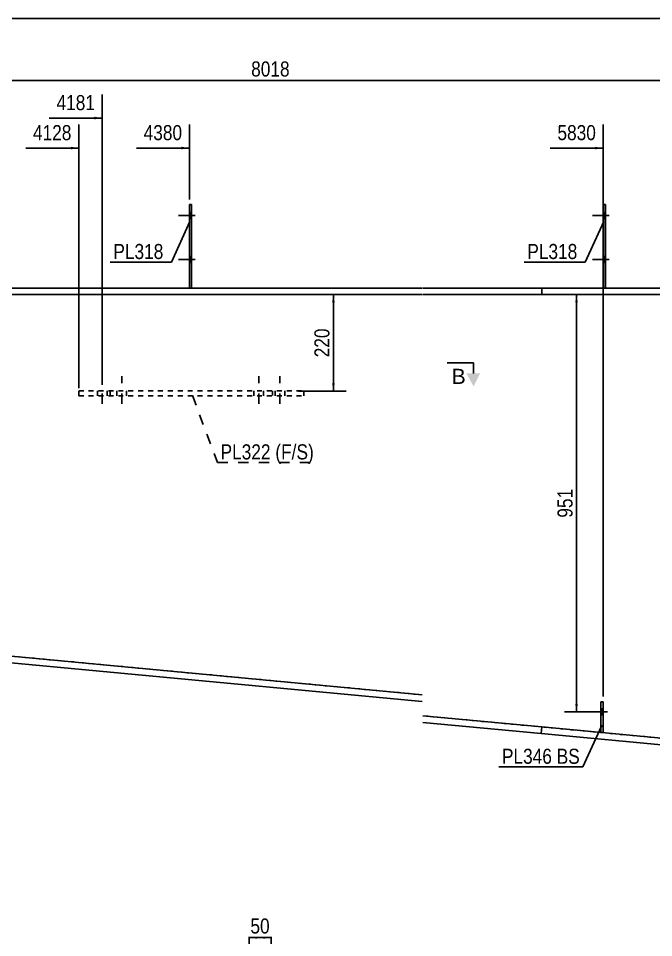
# Model space of a CAD drawing. Header units: millimetres. Extents: x -290 to 123, y -158 to 129.
# Drawn here: x -131 to -10.3, y -45.1 to 129.4 of the extents above; entities that cross this region are included whole.
import ezdxf

# ---------------------------------------------------------------- set-up
doc = ezdxf.new("R2010")
doc.units = ezdxf.units.MM
doc.linetypes.add('DXK_LINE_DOT1', pattern=[1.8814, 0.9407, -0.9407])
doc.linetypes.add('DXK_LINE_DOT2', pattern=[3.9198, 1.9599, -1.9599])
doc.styles.add('Arial', font='ARIAL.TTF', dxfattribs={"height": 0.2})
doc.styles.add('Arial Narrow', font='ARIALN.TTF', dxfattribs={"height": 0.2})

# ---------------------------------------------------------------- blocks, each defined once
blk = doc.blocks.new('Unknown-622979332-1210')
at = {"color": 5, "linetype": 'Continuous'}
blk.add_line((122.75, 129.41), (-287.25, 129.41), dxfattribs=at)
blk = doc.blocks.new('Part-622979332-1769 - 1473')
at = {"color": 2, "linetype": 'Continuous'}
for p, q in [((-249.45, 38.19), (-249.33, 39.43)), ((-249.33, 39.43), (-189.4, 33.8)), ((-189.4, 32.54), (-249.45, 38.19)), ((-189.3, 18.71), (-142.1, 14.27)), ((-142.1, 13.02), (-189.3, 17.45)), ((-142, 9.22), (-54.25, 0.96)), ((-54.25, -0.29), (-142, 7.96)), ((-54.15, -3.02), (-31.53, -5.15)), ((-31.65, -6.39), (-54.15, -4.28)), ((-31.53, -5.15), (-31.65, -6.39))]:
    blk.add_line(p, q, dxfattribs=at)
blk = doc.blocks.new('Bolt-622979332-1774 - 1473')
at = {"color": 3, "linetype": 'DXK_LINE_DOT2'}
for p, q in [((-85.31, 56.21), (-85.31, 61.46)), ((-81.28, 56.21), (-81.28, 61.46)), ((-86.23, 57.71), (-86.23, 58.71)), ((-84.4, 57.71), (-84.4, 58.71)), ((-82.2, 57.71), (-82.2, 58.71)), ((-80.36, 57.71), (-80.36, 58.71))]:
    blk.add_line(p, q, dxfattribs=at)
blk = doc.blocks.new('Bolt-622979332-1910 - 1473')
at = {"color": 3, "linetype": 'DXK_LINE_DOT2'}
for p, q in [((-115.03, 56.21), (-115.03, 61.46)), ((-111.32, 56.21), (-111.32, 61.46)), ((-115.95, 57.71), (-115.95, 58.71)), ((-114.12, 57.71), (-114.12, 58.71)), ((-112.24, 57.71), (-112.24, 58.71)), ((-110.41, 57.71), (-110.41, 58.71))]:
    blk.add_line(p, q, dxfattribs=at)
blk = doc.blocks.new('Part-622979332-1725 - 1473')
at = {"color": 7, "linetype": 'DXK_LINE_DOT1'}
for p, q in [((-249.58, 76.96), (-189.4, 76.96)), ((-249.58, 39.46), (-249.58, 76.96)), ((-189.3, 76.96), (-142.1, 76.96)), ((-142, 76.96), (-54.25, 76.96)), ((-54.15, 76.96), (-6.53, 76.96)), ((-249.33, 39.43), (-189.4, 33.8)), ((-189.3, 18.71), (-142.1, 14.27)), ((-142, 9.22), (-54.25, 0.96)), ((-54.15, -3.02), (-6.53, -7.5))]:
    blk.add_line(p, q, dxfattribs=at)
at = {"color": 2, "linetype": 'Continuous'}
for p, q in [((-6.53, -7.5), (-6.53, 76.96)), ((-249.33, 39.43), (-249.58, 39.46))]:
    blk.add_line(p, q, dxfattribs=at)
blk = doc.blocks.new('Bolt-622979332-1770 - 1473')
at = {"linetype": 'Continuous'}
blk.add_hatch(color=3, dxfattribs=at).paths.add_polyline_path([(-19.89, -2.86), (-19.89, -1.7), (-20.31, -1.7), (-20.31, -2.86)])
at = {"color": 3, "linetype": 'Continuous'}
for p, q in [((-19.89, -1.7), (-20.31, -1.7)), ((-19.1, -2.28), (-21.85, -2.28)), ((-19.89, -2.86), (-20.31, -2.86))]:
    blk.add_line(p, q, dxfattribs=at)
blk = doc.blocks.new('Bolt-622979332-1771 - 1473')
at = {"color": 3, "linetype": 'DXK_LINE_DOT2'}
for p, q in [((-19.89, -1.7), (-20.31, -1.7)), ((-19.1, -2.28), (-21.85, -2.28)), ((-19.89, -2.86), (-20.31, -2.86))]:
    blk.add_line(p, q, dxfattribs=at)
blk = doc.blocks.new('Bolt-622979332-1643 - 1473')
at = {"linetype": 'Continuous'}
for points in [[(-19.45, 91.37), (-19.45, 92.54), (-19.86, 92.54), (-19.86, 91.37)], [(-19.45, 91.37), (-19.45, 92.54), (-19.86, 92.54), (-19.86, 91.37)], [(-19.45, 83.04), (-19.45, 84.21), (-19.86, 84.21), (-19.86, 83.04)], [(-19.45, 83.04), (-19.45, 84.21), (-19.86, 84.21), (-19.86, 83.04)]]:
    blk.add_hatch(color=3, dxfattribs=at).paths.add_polyline_path(points)
at = {"color": 3, "linetype": 'Continuous'}
for p, q in [((-19.45, 92.54), (-19.86, 92.54)), ((-19.45, 92.54), (-19.86, 92.54)), ((-18.78, 91.96), (-21.95, 91.96)), ((-18.78, 91.96), (-21.95, 91.96)), ((-19.45, 91.37), (-19.86, 91.37)), ((-19.45, 91.37), (-19.86, 91.37)), ((-19.45, 84.21), (-19.86, 84.21)), ((-19.45, 84.21), (-19.86, 84.21)), ((-18.78, 83.62), (-21.95, 83.62)), ((-18.78, 83.62), (-21.95, 83.62)), ((-19.45, 83.04), (-19.86, 83.04)), ((-19.45, 83.04), (-19.86, 83.04))]:
    blk.add_line(p, q, dxfattribs=at)
blk = doc.blocks.new('Part-622979332-1688 - 1473')
at = {"color": 2, "linetype": 'Continuous'}
for p, q in [((-31.53, 78.21), (-31.53, 76.96)), ((15.97, 78.21), (-31.53, 78.21)), ((-31.53, 76.96), (15.97, 76.96)), ((82.98, 78.21), (16.07, 78.21)), ((16.07, 76.96), (82.98, 76.96))]:
    blk.add_line(p, q, dxfattribs=at)
at = {"color": 7, "linetype": 'DXK_LINE_DOT1'}
blk.add_line((82.98, 76.96), (82.98, 78.21), dxfattribs=at)
blk = doc.blocks.new('Part-622979332-1942 - 1473')
at = {"color": 2, "linetype": 'Continuous'}
for p, q in [((-20.31, -6.2), (-20.31, -0.36)), ((-20.31, -0.36), (-19.89, -0.36)), ((-19.89, -0.36), (-19.89, -6.2)), ((-19.89, -6.2), (-20.31, -6.2))]:
    blk.add_line(p, q, dxfattribs=at)
blk = doc.blocks.new('Part-622979332-1693 - 1473')
at = {"color": 2, "linetype": 'Continuous'}
for p, q in [((-98.07, 94.04), (-98.49, 94.04)), ((-98.49, 94.04), (-98.49, 78.21)), ((-98.07, 78.21), (-98.07, 94.04))]:
    blk.add_line(p, q, dxfattribs=at)
at = {"color": 7, "linetype": 'DXK_LINE_DOT1'}
blk.add_line((-98.49, 78.21), (-98.07, 78.21), dxfattribs=at)
blk = doc.blocks.new('Part-622979332-1698 - 1473')
at = {"color": 2, "linetype": 'Continuous'}
for p, q in [((-19.45, 94.04), (-19.86, 94.04)), ((-19.86, 94.04), (-19.86, 78.21)), ((-19.45, 78.21), (-19.45, 94.04))]:
    blk.add_line(p, q, dxfattribs=at)
at = {"color": 7, "linetype": 'DXK_LINE_DOT1'}
blk.add_line((-19.86, 78.21), (-19.45, 78.21), dxfattribs=at)
blk = doc.blocks.new('Part-622979332-1747 - 1473')
at = {"color": 2, "linetype": 'Continuous'}
for p, q in [((-31.65, -6.39), (-31.53, -5.15)), ((-31.53, -5.15), (15.97, -9.62)), ((15.97, -10.87), (-31.65, -6.39)), ((16.07, -16.75), (82.98, -23.04)), ((82.87, -24.29), (16.07, -18)), ((82.98, -23.04), (82.87, -24.29))]:
    blk.add_line(p, q, dxfattribs=at)
blk = doc.blocks.new('Bolt-622979332-1776 - 1473')
at = {"linetype": 'Continuous'}
for points in [[(-98.07, 91.37), (-98.07, 92.54), (-98.49, 92.54), (-98.49, 91.37)], [(-98.07, 91.37), (-98.07, 92.54), (-98.49, 92.54), (-98.49, 91.37)], [(-98.07, 83.04), (-98.07, 84.21), (-98.49, 84.21), (-98.49, 83.04)], [(-98.07, 83.04), (-98.07, 84.21), (-98.49, 84.21), (-98.49, 83.04)]]:
    blk.add_hatch(color=3, dxfattribs=at).paths.add_polyline_path(points)
at = {"color": 3, "linetype": 'Continuous'}
for p, q in [((-98.07, 92.54), (-98.49, 92.54)), ((-98.07, 92.54), (-98.49, 92.54)), ((-97.4, 91.96), (-100.57, 91.96)), ((-97.4, 91.96), (-100.57, 91.96)), ((-98.07, 91.37), (-98.49, 91.37)), ((-98.07, 91.37), (-98.49, 91.37)), ((-98.07, 84.21), (-98.49, 84.21)), ((-98.07, 84.21), (-98.49, 84.21)), ((-97.4, 83.62), (-100.57, 83.62)), ((-97.4, 83.62), (-100.57, 83.62)), ((-98.07, 83.04), (-98.49, 83.04)), ((-98.07, 83.04), (-98.49, 83.04))]:
    blk.add_line(p, q, dxfattribs=at)
blk = doc.blocks.new('Part-622979332-1937 - 1473')
at = {"color": 7, "linetype": 'DXK_LINE_DOT1'}
for p, q in [((-20.31, -6.2), (-20.31, -0.36)), ((-20.31, -0.36), (-19.89, -0.36)), ((-19.89, -6.2), (-19.89, -0.36)), ((-20.31, -4.95), (-19.89, -4.95)), ((-19.89, -6.2), (-20.31, -6.2))]:
    blk.add_line(p, q, dxfattribs=at)
blk = doc.blocks.new('Part-622979332-1964 - 1473')
at = {"color": 2, "linetype": 'Continuous'}
for p, q in [((-249.58, 76.96), (-249.58, 78.21)), ((-249.58, 78.21), (-189.4, 78.21)), ((-189.4, 76.96), (-249.58, 76.96)), ((-189.3, 78.21), (-142.1, 78.21)), ((-142.1, 76.96), (-189.3, 76.96)), ((-142, 78.21), (-54.25, 78.21)), ((-54.25, 76.96), (-142, 76.96)), ((-54.15, 78.21), (-31.53, 78.21)), ((-31.53, 76.96), (-54.15, 76.96)), ((-31.53, 78.21), (-31.53, 76.96))]:
    blk.add_line(p, q, dxfattribs=at)
blk = doc.blocks.new('Part-622979332-2963 - 1473')
at = {"color": 7, "linetype": 'DXK_LINE_DOT1'}
for p, q in [((-119.5, 57.71), (-119.5, 58.71)), ((-119.5, 58.71), (-76.75, 58.71)), ((-119.5, 57.71), (-76.75, 57.71)), ((-113.53, 57.71), (-113.53, 58.71)), ((-82.67, 58.71), (-82.67, 57.71)), ((-76.75, 57.71), (-76.75, 58.71))]:
    blk.add_line(p, q, dxfattribs=at)
blk = doc.blocks.new('StraightDimension-622979332-9029 - 1473')
at = {"linetype": 'Continuous'}
blk.add_hatch(color=7, dxfattribs=at).paths.add_polyline_path([(-121, 105.03), (-119.5, 104.78), (-121, 104.53)])
at = {"color": 7, "linetype": 'Continuous'}
for p, q in [((-119.5, 59.21), (-119.5, 109.28)), ((-129.57, 104.78), (-119.5, 104.78))]:
    blk.add_line(p, q, dxfattribs=at)
at = {"color": 0}
blk.add_wipeout([(-120.28, 105.68), (-120.28, 109.88), (-128.79, 109.88), (-128.79, 105.68)], dxfattribs=at)
at = {"color": 3, "style": 'Arial Narrow'}
blk.add_text('4128', height=2.863, dxfattribs=at).set_placement((-128.19, 106.28))
blk = doc.blocks.new('StraightDimension-622979332-2512 - 1473')
at = {"color": 7, "linetype": 'Continuous'}
blk.add_line((-251.25, 117.62), (85.07, 117.62), dxfattribs=at)
at = {"color": 0}
blk.add_wipeout([(-78.84, 117.77), (-78.84, 121.97), (-87.35, 121.97), (-87.35, 117.77)], dxfattribs=at)
at = {"color": 3, "style": 'Arial Narrow'}
blk.add_text('8018', height=2.863, dxfattribs=at).set_placement((-86.75, 118.37))
blk = doc.blocks.new('StraightDimension-622979332-2094 - 1473')
at = {"linetype": 'Continuous'}
for points in [[(-25.21, 75.46), (-24.96, 76.96), (-24.71, 75.46)], [(-24.71, -0.78), (-24.96, -2.28), (-25.21, -0.78)]]:
    blk.add_hatch(color=7, dxfattribs=at).paths.add_polyline_path(points)
at = {"color": 7, "linetype": 'Continuous'}
for p, q in [((-16.7, 76.96), (-27.21, 76.96)), ((-24.96, -2.28), (-24.96, 76.96)), ((-20, -2.28), (-27.21, -2.28))]:
    blk.add_line(p, q, dxfattribs=at)
at = {"color": 0}
blk.add_wipeout([(-25.11, 40.68), (-29.31, 40.68), (-29.31, 34), (-25.11, 34)], dxfattribs=at)
at = {"color": 3, "style": 'Arial Narrow'}
blk.add_text('951', height=2.863, rotation=90.0002, dxfattribs=at).set_placement((-25.71, 34.6))
blk = doc.blocks.new('StraightDimension-622979332-4533 - 1473')
at = {"linetype": 'Continuous'}
for points in [[(-71.38, 75.46), (-71.13, 76.96), (-70.88, 75.46)], [(-70.88, 60.13), (-71.13, 58.63), (-71.38, 60.13)]]:
    blk.add_hatch(color=7, dxfattribs=at).paths.add_polyline_path(points)
at = {"color": 7, "linetype": 'Continuous'}
for p, q in [((-77.78, 76.96), (-68.73, 76.96)), ((-71.13, 58.63), (-71.13, 76.96)), ((-77.78, 58.63), (-68.73, 58.63))]:
    blk.add_line(p, q, dxfattribs=at)
at = {"color": 0}
blk.add_wipeout([(-71.28, 71.13), (-75.48, 71.13), (-75.48, 64.45), (-71.28, 64.45)], dxfattribs=at)
at = {"color": 3, "style": 'Arial Narrow'}
blk.add_text('220', height=2.863, rotation=90.0002, dxfattribs=at).set_placement((-71.88, 65.05))
blk = doc.blocks.new('StraightDimension-622979332-9026 - 1473')
at = {"linetype": 'Continuous'}
blk.add_hatch(color=7, dxfattribs=at).paths.add_polyline_path([(-21.39, 105.03), (-19.89, 104.78), (-21.39, 104.53)])
at = {"color": 7, "linetype": 'Continuous'}
for p, q in [((-19.89, 0.64), (-19.89, 109.28)), ((-29.96, 104.78), (-19.89, 104.78))]:
    blk.add_line(p, q, dxfattribs=at)
at = {"color": 0}
blk.add_wipeout([(-20.67, 105.68), (-20.67, 109.88), (-29.18, 109.88), (-29.18, 105.68)], dxfattribs=at)
at = {"color": 3, "style": 'Arial Narrow'}
blk.add_text('5830', height=2.863, dxfattribs=at).set_placement((-28.58, 106.28))
blk = doc.blocks.new('StraightDimension-622979332-9027 - 1473')
at = {"linetype": 'Continuous'}
blk.add_hatch(color=7, dxfattribs=at).paths.add_polyline_path([(-99.99, 105.03), (-98.49, 104.78), (-99.99, 104.53)])
at = {"color": 7, "linetype": 'Continuous'}
for p, q in [((-98.49, 95.04), (-98.49, 109.28)), ((-108.55, 104.78), (-98.49, 104.78))]:
    blk.add_line(p, q, dxfattribs=at)
at = {"color": 0}
blk.add_wipeout([(-99.26, 105.68), (-99.26, 109.88), (-107.77, 109.88), (-107.77, 105.68)], dxfattribs=at)
at = {"color": 3, "style": 'Arial Narrow'}
blk.add_text('4380', height=2.863, dxfattribs=at).set_placement((-107.17, 106.28))
blk = doc.blocks.new('StraightDimension-622979332-9028 - 1473')
at = {"linetype": 'Continuous'}
blk.add_hatch(color=7, dxfattribs=at).paths.add_polyline_path([(-116.53, 110.73), (-115.03, 110.48), (-116.53, 110.23)])
at = {"color": 7, "linetype": 'Continuous'}
for p, q in [((-115.03, 59.83), (-115.03, 114.98)), ((-125.1, 110.48), (-115.03, 110.48))]:
    blk.add_line(p, q, dxfattribs=at)
at = {"color": 0}
blk.add_wipeout([(-115.81, 111.38), (-115.81, 115.58), (-124.32, 115.58), (-124.32, 111.38)], dxfattribs=at)
at = {"color": 3, "style": 'Arial Narrow'}
blk.add_text('4181', height=2.863, dxfattribs=at).set_placement((-123.72, 111.98))
blk = doc.blocks.new('StraightDimension-622979332-1424 - 1256')
at = {"linetype": 'Continuous'}
for points in [[(-85.64, -45.37), (-87.14, -45.12), (-85.64, -44.87)], [(-84.47, -44.87), (-82.97, -45.12), (-84.47, -45.37)]]:
    blk.add_hatch(color=7, dxfattribs=at).paths.add_polyline_path(points)
at = {"color": 7, "linetype": 'Continuous'}
for p, q in [((-87.14, -52.19), (-87.14, -42.87)), ((-82.97, -52.19), (-82.97, -42.87)), ((-87.14, -45.12), (-82.97, -45.12))]:
    blk.add_line(p, q, dxfattribs=at)
at = {"color": 0}
blk.add_wipeout([(-82.63, -44.97), (-82.63, -40.77), (-87.49, -40.77), (-87.49, -44.97)], dxfattribs=at)
at = {"color": 3, "style": 'Arial Narrow'}
blk.add_text('50', height=2.863, dxfattribs=at).set_placement((-86.89, -44.37))
blk = doc.blocks.new('Mark-622979332-1689 - 1473')
at = {"color": 7, "linetype": 'Continuous'}
blk.add_line((-98.38, 90.85), (-101.91, 83.11), dxfattribs=at)
at = {"color": 0}
blk.add_wipeout([(-103.41, 83.71), (-103.41, 86.71), (-112.92, 86.71), (-112.92, 83.71)], dxfattribs=at)
blk.add_wipeout([(-103.41, 83.71), (-103.41, 86.71), (-112.92, 86.71), (-112.92, 83.71)], dxfattribs=at)
at = {"color": 7, "linetype": 'Continuous'}
blk.add_line((-113.52, 83.11), (-101.91, 83.11), dxfattribs=at)
at = {"color": 3, "style": 'Arial Narrow'}
blk.add_text('PL318', height=2.863, dxfattribs=at).set_placement((-112.92, 83.71))
blk = doc.blocks.new('Mark-622979332-1694 - 1473')
at = {"color": 7, "linetype": 'Continuous'}
blk.add_line((-19.76, 90.85), (-23.29, 83.11), dxfattribs=at)
at = {"color": 0}
blk.add_wipeout([(-24.79, 83.71), (-24.79, 86.71), (-34.3, 86.71), (-34.3, 83.71)], dxfattribs=at)
blk.add_wipeout([(-24.79, 83.71), (-24.79, 86.71), (-34.3, 86.71), (-34.3, 83.71)], dxfattribs=at)
at = {"color": 7, "linetype": 'Continuous'}
blk.add_line((-34.9, 83.11), (-23.29, 83.11), dxfattribs=at)
at = {"color": 3, "style": 'Arial Narrow'}
blk.add_text('PL318', height=2.863, dxfattribs=at).set_placement((-34.3, 83.71))
blk = doc.blocks.new('MarkSet-622979332-2672 - 1473')
at = {"color": 0}
for points in [[(-29.62, -12.14), (-29.62, -9.14), (-39.12, -9.14), (-39.12, -12.14)], [(-24.34, -12.14), (-24.34, -9.14), (-28.72, -9.14), (-28.72, -12.14)]]:
    blk.add_wipeout(points, dxfattribs=at)
for points in [[(-29.62, -12.14), (-29.62, -9.14), (-39.12, -9.14), (-39.12, -12.14)], [(-24.34, -12.14), (-24.34, -9.14), (-28.72, -9.14), (-28.72, -12.14)]]:
    blk.add_wipeout(points, dxfattribs=at)
at = {"color": 7, "linetype": 'Continuous'}
for p in [(-20.2, -5.01), (-39.72, -12.74)]:
    blk.add_line(p, (-23.74, -12.74), dxfattribs=at)
at = {"color": 3, "style": 'Arial Narrow'}
for s, p in [('PL346', (-39.12, -12.14)), ('BS', (-28.72, -12.14))]:
    blk.add_text(s, height=2.863, dxfattribs=at).set_placement(p)
blk = doc.blocks.new('Mark-622979332-2973 - 1473')
at = {"color": 0}
for points in [[(-83.06, 45.66), (-83.06, 48.66), (-92.56, 48.66), (-92.56, 45.66)], [(-74.86, 45.66), (-74.86, 48.66), (-82.16, 48.66), (-82.16, 45.66)]]:
    blk.add_wipeout(points, dxfattribs=at)
for points in [[(-83.06, 45.66), (-83.06, 48.66), (-92.56, 48.66), (-92.56, 45.66)], [(-74.86, 45.66), (-74.86, 48.66), (-82.16, 48.66), (-82.16, 45.66)]]:
    blk.add_wipeout(points, dxfattribs=at)
at = {"color": 7, "linetype": 'DXK_LINE_DOT2'}
for p, q in [((-97.91, 57.79), (-93.16, 45.06)), ((-93.16, 45.06), (-74.26, 45.06))]:
    blk.add_line(p, q, dxfattribs=at)
at = {"color": 3, "style": 'Arial Narrow'}
for s, p in [('PL322', (-92.56, 45.66)), ('(F/', (-82.16, 45.66)), ('S)', (-78.14, 45.66))]:
    blk.add_text(s, height=2.863, dxfattribs=at).set_placement(p)
blk = doc.blocks.new('SectionMark-622979332-7319 - 1473')
at = {"color": 7, "linetype": 'Continuous'}
for p, q in [((-248.08, 64), (-243.08, 64)), ((-248.08, 64), (-248.08, 62)), ((-44.5, 64), (-49.5, 64)), ((-44.5, 64), (-44.5, 62))]:
    blk.add_line(p, q, dxfattribs=at)
at = {"color": 0, "linetype": 'Continuous'}
for points in [[(-243.92, 60), (-243.92, 63), (-246.58, 63), (-246.58, 60)], [(-46, 60), (-46, 63), (-48.67, 63), (-48.67, 60)]]:
    blk.add_wipeout(points, dxfattribs=at)
at = {"linetype": 'Continuous'}
for points in [[(-246.83, 62), (-248.08, 59.5), (-249.46, 62)], [(-43.25, 62), (-44.5, 59.5), (-45.88, 62)]]:
    blk.add_hatch(color=7, dxfattribs=at).paths.add_polyline_path(points)
at = {"color": 136, "linetype": 'Continuous', "style": 'Arial'}
for p in [(-246.58, 60), (-48.67, 60)]:
    blk.add_text('B', height=2.87, dxfattribs=at).set_placement(p)

msp = doc.modelspace()

# ---------------------------------------------------------------- block references
for name in ['Unknown-622979332-1210', 'Bolt-622979332-1776 - 1473', 'Part-622979332-1693 - 1473', 'Bolt-622979332-1643 - 1473', 'Part-622979332-1698 - 1473', 'Part-622979332-1964 - 1473', 'Part-622979332-1725 - 1473', 'Part-622979332-1688 - 1473', 'Bolt-622979332-1910 - 1473', 'Bolt-622979332-1774 - 1473', 'Part-622979332-2963 - 1473', 'Part-622979332-1769 - 1473', 'Bolt-622979332-1770 - 1473', 'Bolt-622979332-1771 - 1473', 'Part-622979332-1942 - 1473', 'Part-622979332-1937 - 1473', 'Part-622979332-1747 - 1473']:
    msp.add_blockref(name, (0, 0))

# ---------------------------------------------------------------- next in the draw order: block references
for name in ['StraightDimension-622979332-9029 - 1473', 'StraightDimension-622979332-4533 - 1473', 'StraightDimension-622979332-2094 - 1473', 'MarkSet-622979332-2672 - 1473', 'StraightDimension-622979332-1424 - 1256']:
    msp.add_blockref(name, (0, 0))

# ---------------------------------------------------------------- next in the draw order: block references
for name in ['StraightDimension-622979332-2512 - 1473', 'Mark-622979332-2973 - 1473']:
    msp.add_blockref(name, (0, 0))

# ---------------------------------------------------------------- next in the draw order: block references
for name in ['StraightDimension-622979332-9028 - 1473', 'StraightDimension-622979332-9027 - 1473', 'StraightDimension-622979332-9026 - 1473', 'Mark-622979332-1689 - 1473']:
    msp.add_blockref(name, (0, 0))

# ---------------------------------------------------------------- next in the draw order: block references
for name in ['Mark-622979332-1694 - 1473', 'SectionMark-622979332-7319 - 1473']:
    msp.add_blockref(name, (0, 0))

doc.saveas('drawing.dxf')
